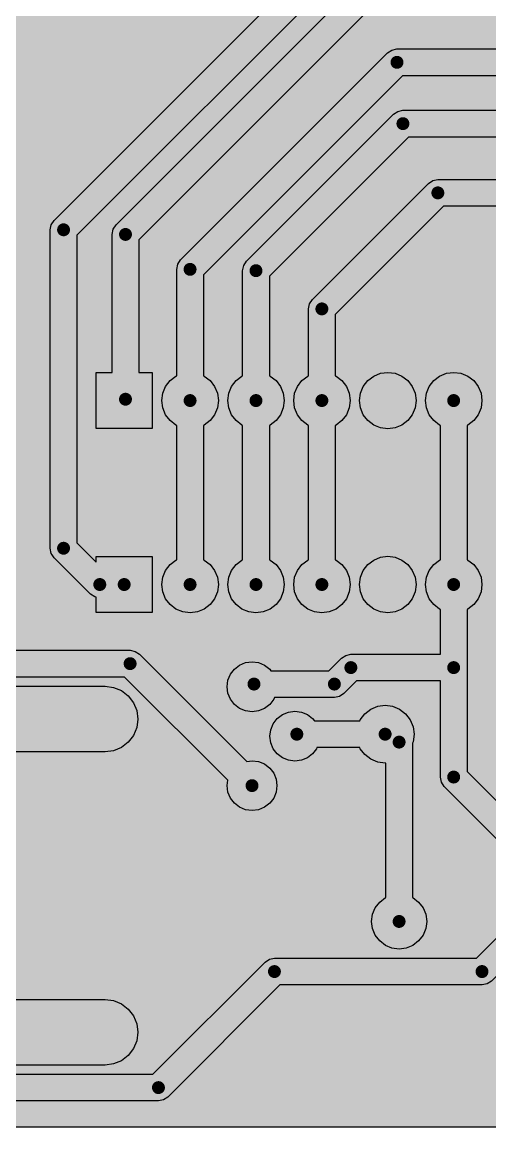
# Model space of a CAD drawing. Header units: inches. Extents: x 0 to 70, y 0 to 65.
# Drawn here: x 23.93 to 41.96, y 0 to 42.56 of the extents above; entities that cross this region are included whole.
import ezdxf

# ---------------------------------------------------------------- set-up
doc = ezdxf.new("R2010")
doc.units = ezdxf.units.IN
doc.layers.add('ProtoPCB.GBL', color=7, linetype='Continuous')

msp = doc.modelspace()

# ---------------------------------------------------------------- hatches: boundary and pattern name
at = {"layer": 'ProtoPCB.GBL'}
for color, points in [(11, [(23.368, 64.9427), (23.368, 20.5384), (23.368, 20.5384), (0.127, 20.5384), (0.127, 0.16), (0, 0.033), (0.033, 0), (69.977, 0), (69.977, 64.9173), (69.9059, 64.9884)]), (7, [(36.6268, 63.4695), (36.8249, 63.4289), (36.83, 63.4263), (36.8376, 63.4289), (37.0332, 63.4695), (62.23, 63.4695), (62.4281, 63.4289), (62.5958, 63.3197), (68.641, 57.2745), (68.7502, 57.1068), (68.7908, 56.9112), (68.7908, 22.3926), (68.7502, 22.1945), (68.641, 22.0269), (54.9046, 8.2931), (54.9046, 6.9596), (52.8447, 6.9596), (52.8447, 7.4752), (49.055, 7.4752), (49.055, 6.8605), (46.9468, 6.8605), (46.9468, 7.399), (43.7998, 7.399), (42.0218, 5.6185), (41.8541, 5.5093), (41.656, 5.4686), (33.8684, 5.4686), (29.5504, 1.1481), (29.3827, 1.0389), (29.1846, 0.9982), (18.7706, 0.9982), (18.575, 1.0389), (18.4074, 1.1481), (16.4262, 3.1318), (15.7912, 3.1318), (15.7734, 3.0886), (15.5956, 2.86), (15.367, 2.6822), (15.0978, 2.5705), (14.8082, 2.5324), (14.5212, 2.5705), (14.2519, 2.6822), (14.0208, 2.86), (13.8455, 3.0886), (13.7338, 3.3579), (13.6957, 3.6474), (13.7338, 3.9345), (13.8455, 4.2037), (14.0208, 4.4348), (14.2519, 4.6101), (14.5212, 4.7219), (14.8082, 4.76), (15.0978, 4.7219), (15.367, 4.6101), (15.5956, 4.4348), (15.7734, 4.2037), (15.7912, 4.1605), (16.637, 4.1605), (16.8351, 4.1199), (17.0028, 4.0107), (18.984, 2.0269), (28.9738, 2.0269), (33.2918, 6.3475), (33.4594, 6.4567), (33.655, 6.4973), (41.4452, 6.4973), (43.2232, 8.2779), (43.3908, 8.3871), (43.5864, 8.4277), (46.9468, 8.4277), (46.9468, 8.9662), (49.055, 8.9662), (49.055, 8.5039), (52.8447, 8.5039), (52.8447, 9.0195), (54.1782, 9.0195), (67.7621, 22.6035), (67.7621, 56.6979), (62.0192, 62.4408), (37.0332, 62.4408), (36.8732, 62.4738), (32.1666, 57.7647), (31.9989, 57.6555), (31.8008, 57.6148), (31.1353, 57.6148), (31.0286, 57.4802), (30.8102, 57.31), (30.5537, 57.2033), (30.2768, 57.1678), (28.7528, 57.1678), (28.4785, 57.2033), (28.2219, 57.31), (28.0035, 57.4802), (27.8333, 57.6986), (27.7266, 57.9552), (27.6911, 58.232), (27.7266, 58.5064), (27.8333, 58.7629), (28.0035, 58.9813), (28.2219, 59.1515), (28.4785, 59.2582), (28.7528, 59.2938), (30.2768, 59.2938), (30.5537, 59.2582), (30.8102, 59.1515), (31.0286, 58.9813), (31.1988, 58.7629), (31.2471, 58.6435), (31.59, 58.6435), (36.2636, 63.3197), (36.4312, 63.4289)]), (7, [(54.2036, 62.0217), (61.6458, 62.0217), (61.8439, 61.9811), (62.0116, 61.8719), (67.1932, 56.6903), (67.3024, 56.5226), (67.343, 56.327), (67.343, 23.4721), (67.3024, 23.274), (67.1932, 23.1064), (67.1525, 23.081), (54.8742, 10.8026), (54.8767, 10.7975), (54.9123, 10.5308), (54.8767, 10.2616), (54.7726, 10.0101), (54.6075, 9.7968), (54.3941, 9.6317), (54.1426, 9.5275), (53.8734, 9.492), (53.6067, 9.5275), (53.3552, 9.6317), (53.1419, 9.7968), (52.9768, 10.0101), (52.9742, 10.0152), (43.5102, 10.0152), (43.3146, 10.0559), (43.147, 10.1651), (40.2006, 13.1115), (40.0914, 13.2791), (40.0507, 13.4772), (40.0507, 17.178), (36.8148, 17.178), (36.3322, 16.6929), (36.1645, 16.5837), (35.9664, 16.543), (33.655, 16.543), (33.6271, 16.4744), (33.4721, 16.2763), (33.274, 16.1214), (33.0429, 16.0274), (32.7914, 15.9944), (32.5425, 16.0274), (32.3113, 16.1214), (32.1132, 16.2763), (31.9583, 16.4744), (31.8643, 16.7056), (31.8313, 16.957), (31.8643, 17.206), (31.9583, 17.4371), (32.1132, 17.6352), (32.3113, 17.7902), (32.5425, 17.8841), (32.7914, 17.9172), (33.0429, 17.8841), (33.274, 17.7902), (33.4721, 17.6352), (33.5229, 17.5717), (35.7556, 17.5717), (36.2382, 18.0569), (36.4058, 18.1661), (36.6014, 18.2067), (40.0507, 18.2067), (40.0507, 19.9365), (40.0202, 19.9492), (39.7942, 20.1219), (39.6215, 20.3479), (39.5122, 20.6121), (39.4767, 20.894), (39.5122, 21.1734), (39.6215, 21.4376), (39.7942, 21.6637), (40.0202, 21.8364), (40.0507, 21.8491), (40.0507, 27.0231), (40.0202, 27.0358), (39.7942, 27.2085), (39.6215, 27.4345), (39.5122, 27.6987), (39.4767, 27.9806), (39.5122, 28.26), (39.6215, 28.5242), (39.7942, 28.7503), (40.0202, 28.923), (40.2844, 29.0322), (40.5638, 29.0678), (40.8457, 29.0322), (41.1099, 28.923), (41.336, 28.7503), (41.5087, 28.5242), (41.6179, 28.26), (41.6535, 27.9806), (41.6179, 27.6987), (41.5087, 27.4345), (41.336, 27.2085), (41.1099, 27.0358), (41.0794, 27.0231), (41.0794, 21.8491), (41.1099, 21.8364), (41.336, 21.6637), (41.5087, 21.4376), (41.6179, 21.1734), (41.6535, 20.894), (41.6179, 20.6121), (41.5087, 20.3479), (41.336, 20.1219), (41.1099, 19.9492), (41.0794, 19.9365), (41.0794, 17.6936), (41.0794, 13.6881), (43.7236, 11.0439), (52.9742, 11.0439), (52.9768, 11.049), (53.1419, 11.2624), (53.3552, 11.4275), (53.6067, 11.5316), (53.8734, 11.5672), (54.1426, 11.5316), (54.1477, 11.5291), (66.3143, 23.6957), (66.3143, 56.1137), (61.435, 60.993), (54.417, 60.993), (53.7108, 60.2869), (53.8607, 60.1726), (54.0436, 59.9313), (54.1604, 59.6494), (54.2011, 59.3496), (54.1604, 59.0474), (54.0436, 58.7654), (53.8607, 58.5241), (53.6194, 58.3413), (53.3375, 58.2244), (53.0352, 58.1838), (52.7355, 58.2244), (52.4535, 58.3413), (52.2122, 58.5241), (52.0294, 58.7654), (51.9125, 59.0474), (51.9024, 59.1134), (39.1389, 59.1134), (38.9788, 58.9026), (38.7655, 58.74), (38.5191, 58.6384), (38.2524, 58.6029), (37.9882, 58.6384), (37.7419, 58.74), (37.5285, 58.9026), (37.3685, 59.1134), (36.0274, 59.1134), (32.1285, 55.212), (31.9608, 55.1028), (31.7627, 55.0621), (31.1252, 55.0621), (31.0286, 54.9402), (30.8102, 54.77), (30.5537, 54.6633), (30.2768, 54.6278), (28.7528, 54.6278), (28.4785, 54.6633), (28.2219, 54.77), (28.0035, 54.9402), (27.8333, 55.1586), (27.7266, 55.4152), (27.6911, 55.692), (27.7266, 55.9664), (27.8333, 56.2229), (28.0035, 56.4413), (28.2219, 56.6115), (28.4785, 56.7182), (28.7528, 56.7538), (30.2768, 56.7538), (30.5537, 56.7182), (30.8102, 56.6115), (31.0286, 56.4413), (31.1988, 56.2229), (31.2522, 56.0908), (31.5519, 56.0908), (35.4508, 59.9923), (35.6184, 60.1015), (35.814, 60.1421), (35.9156, 60.1218), (36.0172, 60.1421), (37.3685, 60.1421), (37.5285, 60.3529), (37.7419, 60.5155), (37.9882, 60.6171), (38.2524, 60.6527), (38.5191, 60.6171), (38.7655, 60.5155), (38.9788, 60.3529), (39.1389, 60.1421), (52.1894, 60.1421), (52.2122, 60.1726), (52.4535, 60.3555), (52.5323, 60.3885), (52.5628, 60.5358), (52.672, 60.7035), (53.8404, 61.8719), (54.008, 61.9811)]), (7, [(35.7886, 45.3339), (54.9656, 45.3339), (55.1637, 45.2933), (55.3314, 45.1841), (58.354, 42.1615), (58.4632, 41.9938), (58.5038, 41.7982), (58.5038, 30.6476), (58.4632, 30.4495), (58.354, 30.2819), (56.0172, 27.9451), (55.9054, 27.8714), (55.8495, 27.8359), (55.6514, 27.7952), (54.7751, 27.7952), (54.7726, 27.7901), (54.6075, 27.5768), (54.3941, 27.4117), (54.1426, 27.3075), (53.8734, 27.272), (53.6067, 27.3075), (53.3552, 27.4117), (53.1419, 27.5768), (52.9768, 27.7901), (52.8726, 28.0416), (52.8371, 28.3108), (52.8726, 28.5775), (52.9768, 28.829), (53.1419, 29.0424), (53.3552, 29.2075), (53.6067, 29.3116), (53.8734, 29.3472), (54.1426, 29.3116), (54.3941, 29.2075), (54.6075, 29.0424), (54.7726, 28.829), (54.7751, 28.8239), (55.4406, 28.8239), (57.4751, 30.8585), (57.4751, 41.5849), (54.7548, 44.3052), (36.002, 44.3052), (26.0426, 34.3459), (26.0426, 22.5019), (26.7843, 21.7602), (26.7843, 21.9735), (28.9433, 21.9735), (28.9433, 19.8145), (26.7843, 19.8145), (26.7843, 20.4064), (26.7284, 20.4191), (26.5608, 20.5283), (25.1638, 21.9253), (25.0901, 22.037), (25.0546, 22.0929), (25.0139, 22.291), (25.0139, 34.5592), (25.0546, 34.7548), (25.1638, 34.9225), (35.4254, 45.1841), (35.593, 45.2933)]), (7, [(37.0078, 43.9877), (54.3814, 43.9877), (54.5795, 43.9471), (54.7472, 43.8379), (56.8046, 41.7805), (56.9138, 41.6128), (56.9544, 41.4172), (56.9544, 31.6967), (56.9138, 31.4985), (56.8046, 31.3334), (55.8724, 30.4013), (55.7047, 30.2895), (55.5092, 30.2514), (54.7116, 30.2514), (54.6075, 30.1168), (54.3941, 29.9517), (54.1426, 29.8475), (53.8734, 29.812), (53.6067, 29.8475), (53.3552, 29.9517), (53.1419, 30.1168), (52.9768, 30.3301), (52.8726, 30.5816), (52.8371, 30.8508), (52.8726, 31.1175), (52.9768, 31.369), (53.1419, 31.5824), (53.3552, 31.7475), (53.6067, 31.8516), (53.8734, 31.8872), (54.1426, 31.8516), (54.3941, 31.7475), (54.6075, 31.5824), (54.7726, 31.369), (54.8107, 31.2776), (55.2958, 31.2776), (55.9257, 31.9075), (55.9257, 41.2039), (54.1706, 42.959), (37.2212, 42.959), (28.4302, 34.1681), (28.4302, 29.0601), (28.9433, 29.0601), (28.9433, 26.9011), (26.7843, 26.9011), (26.7843, 29.0601), (27.4015, 29.0601), (27.4015, 34.3814), (27.4422, 34.577), (27.5514, 34.7447), (36.6446, 43.8379), (36.8122, 43.9471)]), (7, [(53.8734, 42.0472), (54.1426, 42.0116), (54.3941, 41.9075), (54.6075, 41.7424), (54.7726, 41.529), (54.8767, 41.2775), (54.9123, 41.0108), (54.8767, 40.7416), (54.7726, 40.4901), (54.6075, 40.2768), (54.3941, 40.1117), (54.1426, 40.0075), (53.8734, 39.972), (53.6067, 40.0075), (53.3552, 40.1117), (53.1419, 40.2768), (52.9768, 40.4901), (52.9742, 40.4952), (38.5928, 40.4952), (30.9194, 32.8219), (30.9194, 28.9357), (30.9499, 28.923), (31.176, 28.7503), (31.3487, 28.5242), (31.4579, 28.26), (31.4935, 27.9806), (31.4579, 27.6987), (31.3487, 27.4345), (31.176, 27.2085), (30.9499, 27.0358), (30.9194, 27.0231), (30.9194, 21.8491), (30.9499, 21.8364), (31.176, 21.6637), (31.3487, 21.4376), (31.4579, 21.1734), (31.4935, 20.894), (31.4579, 20.6121), (31.3487, 20.3479), (31.176, 20.1219), (30.9499, 19.9492), (30.6857, 19.8399), (30.4038, 19.8044), (30.1244, 19.8399), (29.8602, 19.9492), (29.6342, 20.1219), (29.4615, 20.3479), (29.3522, 20.6121), (29.3167, 20.894), (29.3522, 21.1734), (29.4615, 21.4376), (29.6342, 21.6637), (29.8602, 21.8364), (29.8907, 21.8491), (29.8907, 27.0231), (29.8602, 27.0358), (29.6342, 27.2085), (29.4615, 27.4345), (29.3522, 27.6987), (29.3167, 27.9806), (29.3522, 28.26), (29.4615, 28.5242), (29.6342, 28.7503), (29.8602, 28.923), (29.8907, 28.9357), (29.8907, 33.0352), (29.9314, 33.2308), (30.0406, 33.3985), (38.0162, 41.3741), (38.1838, 41.4833), (38.3794, 41.5239), (52.9742, 41.5239), (52.9768, 41.529), (53.1419, 41.7424), (53.3552, 41.9075), (53.6067, 42.0116)]), (7, [(53.8734, 39.5072), (54.1426, 39.4716), (54.3941, 39.3675), (54.6075, 39.2024), (54.7726, 38.989), (54.8767, 38.7375), (54.9123, 38.4708), (54.8767, 38.2016), (54.7726, 37.9501), (54.6075, 37.7368), (54.3941, 37.5717), (54.1426, 37.4675), (53.8734, 37.432), (53.6067, 37.4675), (53.3552, 37.5717), (53.1419, 37.7368), (52.9768, 37.9501), (52.9006, 38.133), (38.8214, 38.133), (33.4594, 32.7711), (33.4594, 28.9357), (33.4899, 28.923), (33.716, 28.7503), (33.8887, 28.5242), (33.9979, 28.26), (34.0335, 27.9806), (33.9979, 27.6987), (33.8887, 27.4345), (33.716, 27.2085), (33.4899, 27.0358), (33.4594, 27.0231), (33.4594, 21.8491), (33.4899, 21.8364), (33.716, 21.6637), (33.8887, 21.4376), (33.9979, 21.1734), (34.0335, 20.894), (33.9979, 20.6121), (33.8887, 20.3479), (33.716, 20.1219), (33.4899, 19.9492), (33.2257, 19.8399), (32.9438, 19.8044), (32.6644, 19.8399), (32.4002, 19.9492), (32.1742, 20.1219), (32.0015, 20.3479), (31.8922, 20.6121), (31.8567, 20.894), (31.8922, 21.1734), (32.0015, 21.4376), (32.1742, 21.6637), (32.4002, 21.8364), (32.4307, 21.8491), (32.4307, 27.0231), (32.4002, 27.0358), (32.1742, 27.2085), (32.0015, 27.4345), (31.8922, 27.6987), (31.8567, 27.9806), (31.8922, 28.26), (32.0015, 28.5242), (32.1742, 28.7503), (32.4002, 28.923), (32.4307, 28.9357), (32.4307, 32.9844), (32.4714, 33.18), (32.5806, 33.3477), (38.2448, 39.0119), (38.4124, 39.1211), (38.608, 39.1617), (53.1089, 39.1617), (53.1419, 39.2024), (53.3552, 39.3675), (53.6067, 39.4716)]), (7, [(53.8734, 36.9672), (54.1426, 36.9316), (54.3941, 36.8275), (54.6075, 36.6624), (54.7726, 36.449), (54.8767, 36.1975), (54.9123, 35.9308), (54.8767, 35.6616), (54.7726, 35.4101), (54.6075, 35.1968), (54.3941, 35.0317), (54.1426, 34.9275), (53.8734, 34.892), (53.6067, 34.9275), (53.3552, 35.0317), (53.1419, 35.1968), (52.9768, 35.4101), (52.9539, 35.466), (40.1676, 35.466), (35.9994, 31.2979), (35.9994, 28.9357), (36.0299, 28.923), (36.256, 28.7503), (36.4287, 28.5242), (36.5379, 28.26), (36.5735, 27.9806), (36.5379, 27.6987), (36.4287, 27.4345), (36.256, 27.2085), (36.0299, 27.0358), (35.9994, 27.0231), (35.9994, 21.8491), (36.0299, 21.8364), (36.256, 21.6637), (36.4287, 21.4376), (36.5379, 21.1734), (36.5735, 20.894), (36.5379, 20.6121), (36.4287, 20.3479), (36.256, 20.1219), (36.0299, 19.9492), (35.7657, 19.8399), (35.4838, 19.8044), (35.2044, 19.8399), (34.9402, 19.9492), (34.7142, 20.1219), (34.5415, 20.3479), (34.4322, 20.6121), (34.3967, 20.894), (34.4322, 21.1734), (34.5415, 21.4376), (34.7142, 21.6637), (34.9402, 21.8364), (34.9707, 21.8491), (34.9707, 27.0231), (34.9402, 27.0358), (34.7142, 27.2085), (34.5415, 27.4345), (34.4322, 27.6987), (34.3967, 27.9806), (34.4322, 28.26), (34.5415, 28.5242), (34.7142, 28.7503), (34.9402, 28.923), (34.9707, 28.9357), (34.9707, 31.5112), (35.0114, 31.7068), (35.1206, 31.8745), (39.591, 36.3449), (39.7586, 36.4541), (39.9542, 36.4947), (53.0098, 36.4947), (53.1419, 36.6624), (53.3552, 36.8275), (53.6067, 36.9316)]), (7, [(38.0238, 29.0678), (38.3057, 29.0322), (38.5699, 28.923), (38.796, 28.7503), (38.9687, 28.5242), (39.0779, 28.26), (39.1135, 27.9806), (39.0779, 27.6987), (38.9687, 27.4345), (38.796, 27.2085), (38.5699, 27.0358), (38.3057, 26.9265), (38.0238, 26.891), (37.7444, 26.9265), (37.4802, 27.0358), (37.2542, 27.2085), (37.0815, 27.4345), (36.9722, 27.6987), (36.9367, 27.9806), (36.9722, 28.26), (37.0815, 28.5242), (37.2542, 28.7503), (37.4802, 28.923), (37.7444, 29.0322)]), (7, [(38.0238, 21.9812), (38.3057, 21.9456), (38.5699, 21.8364), (38.796, 21.6637), (38.9687, 21.4376), (39.0779, 21.1734), (39.1135, 20.894), (39.0779, 20.6121), (38.9687, 20.3479), (38.796, 20.1219), (38.5699, 19.9492), (38.3057, 19.8399), (38.0238, 19.8044), (37.7444, 19.8399), (37.4802, 19.9492), (37.2542, 20.1219), (37.0815, 20.3479), (36.9722, 20.6121), (36.9367, 20.894), (36.9722, 21.1734), (37.0815, 21.4376), (37.2542, 21.6637), (37.4802, 21.8364), (37.7444, 21.9456)]), (7, [(17.0434, 18.3591), (28.0924, 18.3591), (28.2905, 18.3185), (28.4582, 18.2093), (32.5857, 14.0818), (32.7914, 14.1072), (33.0429, 14.0741), (33.274, 13.9802), (33.4721, 13.8252), (33.6271, 13.6271), (33.721, 13.396), (33.7541, 13.147), (33.721, 12.8956), (33.6271, 12.6644), (33.4721, 12.4663), (33.274, 12.3114), (33.0429, 12.2174), (32.7914, 12.1844), (32.5425, 12.2174), (32.3113, 12.3114), (32.1132, 12.4663), (31.9583, 12.6644), (31.8643, 12.8956), (31.8313, 13.147), (31.8567, 13.3528), (27.8816, 17.3304), (17.2568, 17.3304), (15.9639, 16.0376), (15.9639, 14.5567), (13.7566, 14.5567), (13.7566, 16.764), (15.2375, 16.764), (16.6802, 18.2093), (16.8478, 18.3185)]), (7, [(22.3266, 16.9748), (22.3266, 16.9748), (27.1272, 16.9748), (27.4549, 16.9316), (27.7597, 16.8072), (28.0238, 16.6065), (28.2245, 16.3424), (28.3489, 16.0376), (28.3921, 15.7124), (28.3489, 15.3848), (28.2245, 15.08), (28.0238, 14.8158), (27.7597, 14.6152), (27.4549, 14.4907), (27.1272, 14.4475), (22.8524, 14.4475), (20.4038, 11.9964), (20.1397, 11.7958), (19.8349, 11.6713), (19.5072, 11.6281), (19.5072, 11.6281), (7.5159, 11.6281), (7.5159, 11.6281), (7.1882, 11.6713), (6.8834, 11.7958), (6.6218, 11.9964), (5.5575, 13.0607), (5.5245, 13.0708), (5.2553, 13.2156), (5.019, 13.4087), (4.8235, 13.6449), (4.6812, 13.9167), (4.5923, 14.2088), (4.5618, 14.5136), (4.5923, 14.8184), (4.6812, 15.1105), (4.8235, 15.3822), (5.019, 15.6185), (5.2553, 15.8115), (5.5245, 15.9563), (5.8191, 16.0452), (6.1214, 16.0757), (6.4262, 16.0452), (6.7208, 15.9563), (6.9901, 15.8115), (7.2263, 15.6185), (7.4219, 15.3822), (7.5641, 15.1105), (7.653, 14.8184), (7.6835, 14.5136), (7.6835, 14.511), (8.0391, 14.1554), (18.984, 14.1554), (21.4325, 16.6065), (21.6967, 16.8072), (22.0015, 16.9316)]), (7, [(37.9222, 16.2408), (38.2118, 16.2027), (38.481, 16.0909), (38.7096, 15.9156), (38.8874, 15.6845), (38.9992, 15.4153), (39.0373, 15.1282), (38.9992, 14.8387), (38.9763, 14.7828), (38.9763, 8.8417), (38.9941, 8.8341), (39.2125, 8.6639), (39.3827, 8.4455), (39.4894, 8.189), (39.5249, 7.9146), (39.4894, 7.6378), (39.3827, 7.3812), (39.2125, 7.1628), (38.9941, 6.9926), (38.7375, 6.8859), (38.4632, 6.8504), (38.1864, 6.8859), (37.9298, 6.9926), (37.7114, 7.1628), (37.5412, 7.3812), (37.4345, 7.6378), (37.399, 7.9146), (37.4345, 8.189), (37.5412, 8.4455), (37.7114, 8.6639), (37.9298, 8.8341), (37.9476, 8.8417), (37.9476, 14.0157), (37.9222, 14.0132), (37.6352, 14.0513), (37.3659, 14.163), (37.1348, 14.3408), (36.9595, 14.5694), (36.9418, 14.6126), (35.2958, 14.6126), (35.2781, 14.5694), (35.1231, 14.3713), (34.925, 14.2164), (34.6939, 14.1224), (34.4424, 14.0894), (34.1935, 14.1224), (33.9623, 14.2164), (33.7642, 14.3713), (33.6093, 14.5694), (33.5153, 14.8006), (33.4823, 15.052), (33.5153, 15.301), (33.6093, 15.5321), (33.7642, 15.7302), (33.9623, 15.8852), (34.1935, 15.9791), (34.4424, 16.0122), (34.6939, 15.9791), (34.925, 15.8852), (35.1231, 15.7302), (35.1942, 15.6413), (36.9418, 15.6413), (36.9595, 15.6845), (37.1348, 15.9156), (37.3659, 16.0909), (37.6352, 16.2027)]), (7, [(8.2525, 7.6784), (8.2525, 7.6784), (19.7612, 7.6784), (19.7612, 7.6784), (20.0889, 7.6352), (20.3937, 7.5108), (20.6578, 7.3101), (20.6578, 7.3101), (23.0556, 4.9098), (27.1272, 4.9098), (27.4549, 4.8666), (27.7597, 4.7422), (28.0238, 4.5415), (28.2245, 4.2774), (28.3489, 3.9726), (28.3921, 3.6474), (28.3489, 3.3198), (28.2245, 3.015), (28.0238, 2.7508), (27.7597, 2.5502), (27.4549, 2.4257), (27.1272, 2.3825), (22.5298, 2.3825), (22.5298, 2.3825), (22.2047, 2.4257), (21.8999, 2.5502), (21.6357, 2.7508), (19.238, 5.1511), (8.7757, 5.1511), (7.5743, 3.9497), (7.5641, 3.9167), (7.4219, 3.6449), (7.2263, 3.4087), (6.9901, 3.2156), (6.7208, 3.0709), (6.4262, 2.982), (6.1214, 2.9515), (5.8191, 2.982), (5.5245, 3.0709), (5.2553, 3.2156), (5.019, 3.4087), (4.8235, 3.6449), (4.6812, 3.9167), (4.5923, 4.2088), (4.5618, 4.5136), (4.5923, 4.8184), (4.6812, 5.1105), (4.8235, 5.3823), (5.019, 5.6185), (5.2553, 5.8115), (5.5245, 5.9563), (5.8191, 6.0452), (6.1214, 6.0757), (6.1239, 6.0757), (7.3584, 7.3101), (7.62, 7.5108), (7.9248, 7.6352)])]:
    msp.add_hatch(color=color, dxfattribs=at).paths.add_polyline_path(points)

# ---------------------------------------------------------------- linework, layer by layer
at = {"layer": 'ProtoPCB.GBL', "color": 11}
msp.add_lwpolyline([(23.368, 64.9427), (23.368, 20.5384), (23.368, 20.5384), (0.127, 20.5384), (0.127, 0.16), (0, 0.033), (0.033, 0), (69.977, 0), (69.977, 64.9173), (69.9059, 64.9884), (23.368, 64.9427)], dxfattribs=at)
at = {"layer": 'ProtoPCB.GBL', "color": 7}
for points in [[(68.7908, 56.9112), (68.7908, 22.3926), (68.7502, 22.1945), (68.641, 22.0269), (54.9046, 8.2931), (54.9046, 6.9596), (52.8447, 6.9596), (52.8447, 7.4752), (49.055, 7.4752), (49.055, 6.8605), (46.9468, 6.8605), (46.9468, 7.399), (43.7998, 7.399), (42.0218, 5.6185), (41.8541, 5.5093), (41.656, 5.4686), (33.8684, 5.4686), (29.5504, 1.1481), (29.3827, 1.0389), (29.1846, 0.9982), (18.7706, 0.9982)], [(18.984, 2.0269), (28.9738, 2.0269), (33.2918, 6.3475), (33.4594, 6.4567), (33.655, 6.4973), (41.4452, 6.4973), (43.2232, 8.2779), (43.3908, 8.3871), (43.5864, 8.4277), (46.9468, 8.4277), (46.9468, 8.9662), (49.055, 8.9662), (49.055, 8.5039), (52.8447, 8.5039), (52.8447, 9.0195), (54.1782, 9.0195), (67.7621, 22.6035), (67.7621, 56.6979)], [(36.002, 44.3052), (26.0426, 34.3459), (26.0426, 22.5019), (26.7843, 21.7602), (26.7843, 21.9735), (28.9433, 21.9735), (28.9433, 19.8145), (26.7843, 19.8145), (26.7843, 20.4064), (26.7284, 20.4191), (26.5608, 20.5283), (25.1638, 21.9253), (25.0901, 22.037), (25.0546, 22.0929), (25.0139, 22.291), (25.0139, 34.5592), (25.0546, 34.7548), (25.1638, 34.9225), (35.4254, 45.1841)], [(37.2212, 42.959), (28.4302, 34.1681), (28.4302, 29.0601), (28.9433, 29.0601), (28.9433, 26.9011), (26.7843, 26.9011), (26.7843, 29.0601), (27.4015, 29.0601), (27.4015, 34.3814), (27.4422, 34.577), (27.5514, 34.7447), (36.6446, 43.8379)], [(52.9742, 40.4952), (38.5928, 40.4952), (30.9194, 32.8219), (30.9194, 28.9357), (30.9499, 28.923), (31.176, 28.7503), (31.3487, 28.5242), (31.4579, 28.26), (31.4935, 27.9806), (31.4579, 27.6987), (31.3487, 27.4345), (31.176, 27.2085), (30.9499, 27.0358), (30.9194, 27.0231), (30.9194, 21.8491), (30.9499, 21.8364), (31.176, 21.6637), (31.3487, 21.4376), (31.4579, 21.1734), (31.4935, 20.894), (31.4579, 20.6121), (31.3487, 20.3479), (31.176, 20.1219), (30.9499, 19.9492), (30.6857, 19.8399), (30.4038, 19.8044), (30.1244, 19.8399), (29.8602, 19.9492), (29.6342, 20.1219), (29.4615, 20.3479), (29.3522, 20.6121), (29.3167, 20.894), (29.3522, 21.1734), (29.4615, 21.4376), (29.6342, 21.6637), (29.8602, 21.8364), (29.8907, 21.8491), (29.8907, 27.0231), (29.8602, 27.0358), (29.6342, 27.2085), (29.4615, 27.4345), (29.3522, 27.6987), (29.3167, 27.9806), (29.3522, 28.26), (29.4615, 28.5242), (29.6342, 28.7503), (29.8602, 28.923), (29.8907, 28.9357), (29.8907, 33.0352), (29.9314, 33.2308), (30.0406, 33.3985), (38.0162, 41.3741), (38.1838, 41.4833), (38.3794, 41.5239), (52.9742, 41.5239)], [(52.9006, 38.133), (38.8214, 38.133), (33.4594, 32.7711), (33.4594, 28.9357), (33.4899, 28.923), (33.716, 28.7503), (33.8887, 28.5242), (33.9979, 28.26), (34.0335, 27.9806), (33.9979, 27.6987), (33.8887, 27.4345), (33.716, 27.2085), (33.4899, 27.0358), (33.4594, 27.0231), (33.4594, 21.8491), (33.4899, 21.8364), (33.716, 21.6637), (33.8887, 21.4376), (33.9979, 21.1734), (34.0335, 20.894), (33.9979, 20.6121), (33.8887, 20.3479), (33.716, 20.1219), (33.4899, 19.9492), (33.2257, 19.8399), (32.9438, 19.8044), (32.6644, 19.8399), (32.4002, 19.9492), (32.1742, 20.1219), (32.0015, 20.3479), (31.8922, 20.6121), (31.8567, 20.894), (31.8922, 21.1734), (32.0015, 21.4376), (32.1742, 21.6637), (32.4002, 21.8364), (32.4307, 21.8491), (32.4307, 27.0231), (32.4002, 27.0358), (32.1742, 27.2085), (32.0015, 27.4345), (31.8922, 27.6987), (31.8567, 27.9806), (31.8922, 28.26), (32.0015, 28.5242), (32.1742, 28.7503), (32.4002, 28.923), (32.4307, 28.9357), (32.4307, 32.9844), (32.4714, 33.18), (32.5806, 33.3477), (38.2448, 39.0119), (38.4124, 39.1211), (38.608, 39.1617), (53.1089, 39.1617)], [(52.9539, 35.466), (40.1676, 35.466), (35.9994, 31.2979), (35.9994, 28.9357), (36.0299, 28.923), (36.256, 28.7503), (36.4287, 28.5242), (36.5379, 28.26), (36.5735, 27.9806), (36.5379, 27.6987), (36.4287, 27.4345), (36.256, 27.2085), (36.0299, 27.0358), (35.9994, 27.0231), (35.9994, 21.8491), (36.0299, 21.8364), (36.256, 21.6637), (36.4287, 21.4376), (36.5379, 21.1734), (36.5735, 20.894), (36.5379, 20.6121), (36.4287, 20.3479), (36.256, 20.1219), (36.0299, 19.9492), (35.7657, 19.8399), (35.4838, 19.8044), (35.2044, 19.8399), (34.9402, 19.9492), (34.7142, 20.1219), (34.5415, 20.3479), (34.4322, 20.6121), (34.3967, 20.894), (34.4322, 21.1734), (34.5415, 21.4376), (34.7142, 21.6637), (34.9402, 21.8364), (34.9707, 21.8491), (34.9707, 27.0231), (34.9402, 27.0358), (34.7142, 27.2085), (34.5415, 27.4345), (34.4322, 27.6987), (34.3967, 27.9806), (34.4322, 28.26), (34.5415, 28.5242), (34.7142, 28.7503), (34.9402, 28.923), (34.9707, 28.9357), (34.9707, 31.5112), (35.0114, 31.7068), (35.1206, 31.8745), (39.591, 36.3449), (39.7586, 36.4541), (39.9542, 36.4947), (53.0098, 36.4947)], [(43.147, 10.1651), (40.2006, 13.1115), (40.0914, 13.2791), (40.0507, 13.4772), (40.0507, 17.178), (36.8148, 17.178), (36.3322, 16.6929), (36.1645, 16.5837), (35.9664, 16.543), (33.655, 16.543), (33.6271, 16.4744), (33.4721, 16.2763), (33.274, 16.1214), (33.0429, 16.0274), (32.7914, 15.9944), (32.5425, 16.0274), (32.3113, 16.1214), (32.1132, 16.2763), (31.9583, 16.4744), (31.8643, 16.7056), (31.8313, 16.957), (31.8643, 17.206), (31.9583, 17.4371), (32.1132, 17.6352), (32.3113, 17.7902), (32.5425, 17.8841), (32.7914, 17.9172), (33.0429, 17.8841), (33.274, 17.7902), (33.4721, 17.6352), (33.5229, 17.5717), (35.7556, 17.5717), (36.2382, 18.0569), (36.4058, 18.1661), (36.6014, 18.2067), (40.0507, 18.2067), (40.0507, 19.9365), (40.0202, 19.9492), (39.7942, 20.1219), (39.6215, 20.3479), (39.5122, 20.6121), (39.4767, 20.894), (39.5122, 21.1734), (39.6215, 21.4376), (39.7942, 21.6637), (40.0202, 21.8364), (40.0507, 21.8491), (40.0507, 27.0231), (40.0202, 27.0358), (39.7942, 27.2085), (39.6215, 27.4345), (39.5122, 27.6987), (39.4767, 27.9806), (39.5122, 28.26), (39.6215, 28.5242), (39.7942, 28.7503), (40.0202, 28.923), (40.2844, 29.0322), (40.5638, 29.0678), (40.8457, 29.0322), (41.1099, 28.923), (41.336, 28.7503), (41.5087, 28.5242), (41.6179, 28.26), (41.6535, 27.9806), (41.6179, 27.6987), (41.5087, 27.4345), (41.336, 27.2085), (41.1099, 27.0358), (41.0794, 27.0231), (41.0794, 21.8491), (41.1099, 21.8364), (41.336, 21.6637), (41.5087, 21.4376), (41.6179, 21.1734), (41.6535, 20.894), (41.6179, 20.6121), (41.5087, 20.3479), (41.336, 20.1219), (41.1099, 19.9492), (41.0794, 19.9365), (41.0794, 17.6936), (41.0794, 13.6881), (43.7236, 11.0439)], [(38.0238, 29.0678), (38.3057, 29.0322), (38.5699, 28.923), (38.796, 28.7503), (38.9687, 28.5242), (39.0779, 28.26), (39.1135, 27.9806), (39.0779, 27.6987), (38.9687, 27.4345), (38.796, 27.2085), (38.5699, 27.0358), (38.3057, 26.9265), (38.0238, 26.891), (37.7444, 26.9265), (37.4802, 27.0358), (37.2542, 27.2085), (37.0815, 27.4345), (36.9722, 27.6987), (36.9367, 27.9806), (36.9722, 28.26), (37.0815, 28.5242), (37.2542, 28.7503), (37.4802, 28.923), (37.7444, 29.0322), (38.0238, 29.0678)], [(38.0238, 21.9812), (38.3057, 21.9456), (38.5699, 21.8364), (38.796, 21.6637), (38.9687, 21.4376), (39.0779, 21.1734), (39.1135, 20.894), (39.0779, 20.6121), (38.9687, 20.3479), (38.796, 20.1219), (38.5699, 19.9492), (38.3057, 19.8399), (38.0238, 19.8044), (37.7444, 19.8399), (37.4802, 19.9492), (37.2542, 20.1219), (37.0815, 20.3479), (36.9722, 20.6121), (36.9367, 20.894), (36.9722, 21.1734), (37.0815, 21.4376), (37.2542, 21.6637), (37.4802, 21.8364), (37.7444, 21.9456), (38.0238, 21.9812)], [(17.0434, 18.3591), (28.0924, 18.3591), (28.2905, 18.3185), (28.4582, 18.2093), (32.5857, 14.0818), (32.7914, 14.1072), (33.0429, 14.0741), (33.274, 13.9802), (33.4721, 13.8252), (33.6271, 13.6271), (33.721, 13.396), (33.7541, 13.147), (33.721, 12.8956), (33.6271, 12.6644), (33.4721, 12.4663), (33.274, 12.3114), (33.0429, 12.2174), (32.7914, 12.1844), (32.5425, 12.2174), (32.3113, 12.3114), (32.1132, 12.4663), (31.9583, 12.6644), (31.8643, 12.8956), (31.8313, 13.147), (31.8567, 13.3528), (27.8816, 17.3304), (17.2568, 17.3304)], [(22.3266, 16.9748), (27.1272, 16.9748), (27.4549, 16.9316), (27.7597, 16.8072), (28.0238, 16.6065), (28.2245, 16.3424), (28.3489, 16.0376), (28.3921, 15.7124), (28.3489, 15.3848), (28.2245, 15.08), (28.0238, 14.8158), (27.7597, 14.6152), (27.4549, 14.4907), (27.1272, 14.4475), (22.8524, 14.4475)], [(37.9222, 16.2408), (38.2118, 16.2027), (38.481, 16.0909), (38.7096, 15.9156), (38.8874, 15.6845), (38.9992, 15.4153), (39.0373, 15.1282), (38.9992, 14.8387), (38.9763, 14.7828), (38.9763, 8.8417), (38.9941, 8.8341), (39.2125, 8.6639), (39.3827, 8.4455), (39.4894, 8.189), (39.5249, 7.9146), (39.4894, 7.6378), (39.3827, 7.3812), (39.2125, 7.1628), (38.9941, 6.9926), (38.7375, 6.8859), (38.4632, 6.8504), (38.1864, 6.8859), (37.9298, 6.9926), (37.7114, 7.1628), (37.5412, 7.3812), (37.4345, 7.6378), (37.399, 7.9146), (37.4345, 8.189), (37.5412, 8.4455), (37.7114, 8.6639), (37.9298, 8.8341), (37.9476, 8.8417), (37.9476, 14.0157), (37.9222, 14.0132), (37.6352, 14.0513), (37.3659, 14.163), (37.1348, 14.3408), (36.9595, 14.5694), (36.9418, 14.6126), (35.2958, 14.6126), (35.2781, 14.5694), (35.1231, 14.3713), (34.925, 14.2164), (34.6939, 14.1224), (34.4424, 14.0894), (34.1935, 14.1224), (33.9623, 14.2164), (33.7642, 14.3713), (33.6093, 14.5694), (33.5153, 14.8006), (33.4823, 15.052), (33.5153, 15.301), (33.6093, 15.5321), (33.7642, 15.7302), (33.9623, 15.8852), (34.1935, 15.9791), (34.4424, 16.0122), (34.6939, 15.9791), (34.925, 15.8852), (35.1231, 15.7302), (35.1942, 15.6413), (36.9418, 15.6413), (36.9595, 15.6845), (37.1348, 15.9156), (37.3659, 16.0909), (37.6352, 16.2027), (37.9222, 16.2408)], [(23.0556, 4.9098), (27.1272, 4.9098), (27.4549, 4.8666), (27.7597, 4.7422), (28.0238, 4.5415), (28.2245, 4.2774), (28.3489, 3.9726), (28.3921, 3.6474), (28.3489, 3.3198), (28.2245, 3.015), (28.0238, 2.7508), (27.7597, 2.5502), (27.4549, 2.4257), (27.1272, 2.3825), (22.5298, 2.3825)]]:
    msp.add_lwpolyline(points, dxfattribs=at)
at = {"layer": 'ProtoPCB.GBL', "color": 11}
for points, const_width in [([(35.7886, 44.8208), (25.527, 34.5592)], 0.4978), ([(37.0078, 43.4746), (27.9146, 34.3814)], 0.4978), ([(38.3794, 41.0108), (30.4038, 33.0352)], 0.4978), ([(54.0816, 41.0108), (38.3794, 41.0108)], 0.4978), ([(38.608, 38.6486), (32.9438, 32.9844)], 0.4978), ([(54.0816, 38.6486), (38.608, 38.6486)], 0.4978), ([(39.9542, 35.9816), (35.4838, 31.5112)], 0.4978), ([(54.0816, 35.9816), (39.9542, 35.9816)], 0.4978), ([(25.527, 22.291), (25.527, 34.5592)], 0.4978), ([(27.9146, 28.0314), (27.9146, 34.3814)], 0.4978), ([(30.4038, 27.9806), (30.4038, 33.0352)], 0.4978), ([(32.9438, 27.9806), (32.9438, 32.9844)], 0.4978), ([(35.4838, 27.9806), (35.4838, 31.5112)], 0.4978), ([(30.4038, 20.894), (30.4038, 27.9806)], 0.4978), ([(32.9438, 20.894), (32.9438, 27.9806)], 0.4978), ([(35.4838, 20.894), (35.4838, 27.9806)], 0.4978), ([(40.5638, 20.894), (40.5638, 27.9806)], 0.4978), ([(26.924, 20.894), (25.527, 22.291)], 0.4978), ([(27.8638, 20.894), (26.924, 20.894)], 0.4978), ([(40.5638, 17.6936), (40.5638, 20.894)], 0.4978), ([(28.0924, 17.846), (17.0434, 17.846)], 0.4978), ([(32.7914, 13.147), (28.0924, 17.846)], 0.4978), ([(36.6014, 17.6936), (35.9664, 17.0586)], 0.4978), ([(40.5638, 17.6936), (36.6014, 17.6936)], 0.4978), ([(40.5638, 13.4772), (40.5638, 17.6936)], 0.4978), ([(35.9664, 17.0586), (32.8676, 17.0586)], 0.4978), ([(27.1272, 15.7124), (22.3266, 15.7124)], 1.999), ([(37.9222, 15.1282), (34.5186, 15.1282)], 0.4978), ([(38.4608, 7.9146), (38.4608, 14.8234)], 0.4978), ([(43.5102, 10.5308), (40.5638, 13.4772)], 0.4978), ([(43.5864, 7.9146), (41.656, 5.9842)], 0.4978), ([(33.655, 5.9842), (29.1846, 1.5138)], 0.4978), ([(41.656, 5.9842), (33.655, 5.9842)], 0.4978), ([(27.1272, 3.6474), (22.5298, 3.6474)], 1.999), ([(29.1846, 1.5138), (18.7706, 1.5138)], 0.4978)]:
    msp.add_lwpolyline(points, dxfattribs=dict(at, const_width=const_width))
for points in [[(38.2549, 41.0108, 0.2489, 0.2489, 1), (38.5039, 41.0108, 0.2489, 0.2489, 1), (38.2549, 41.0108, 0.2489, 0.2489, 0)], [(38.2549, 41.0108, 0.2489, 0.2489, 1), (38.5039, 41.0108, 0.2489, 0.2489, 1), (38.2549, 41.0108, 0.2489, 0.2489, 0)], [(38.4835, 38.6486, 0.2489, 0.2489, 1), (38.7325, 38.6486, 0.2489, 0.2489, 1), (38.4835, 38.6486, 0.2489, 0.2489, 0)], [(38.4835, 38.6486, 0.2489, 0.2489, 1), (38.7325, 38.6486, 0.2489, 0.2489, 1), (38.4835, 38.6486, 0.2489, 0.2489, 0)], [(39.8297, 35.9816, 0.2489, 0.2489, 1), (40.0787, 35.9816, 0.2489, 0.2489, 1), (39.8297, 35.9816, 0.2489, 0.2489, 0)], [(39.8297, 35.9816, 0.2489, 0.2489, 1), (40.0787, 35.9816, 0.2489, 0.2489, 1), (39.8297, 35.9816, 0.2489, 0.2489, 0)], [(25.4025, 34.5592, 0.2489, 0.2489, 1), (25.6515, 34.5592, 0.2489, 0.2489, 1), (25.4025, 34.5592, 0.2489, 0.2489, 0)], [(25.4025, 34.5592, 0.2489, 0.2489, 1), (25.6515, 34.5592, 0.2489, 0.2489, 1), (25.4025, 34.5592, 0.2489, 0.2489, 0)], [(27.7901, 34.3814, 0.2489, 0.2489, 1), (28.0391, 34.3814, 0.2489, 0.2489, 1), (27.7901, 34.3814, 0.2489, 0.2489, 0)], [(27.7901, 34.3814, 0.2489, 0.2489, 1), (28.0391, 34.3814, 0.2489, 0.2489, 1), (27.7901, 34.3814, 0.2489, 0.2489, 0)], [(30.2793, 33.0352, 0.2489, 0.2489, 1), (30.5283, 33.0352, 0.2489, 0.2489, 1), (30.2793, 33.0352, 0.2489, 0.2489, 0)], [(30.2793, 33.0352, 0.2489, 0.2489, 1), (30.5283, 33.0352, 0.2489, 0.2489, 1), (30.2793, 33.0352, 0.2489, 0.2489, 0)], [(32.8193, 32.9844, 0.2489, 0.2489, 1), (33.0683, 32.9844, 0.2489, 0.2489, 1), (32.8193, 32.9844, 0.2489, 0.2489, 0)], [(32.8193, 32.9844, 0.2489, 0.2489, 1), (33.0683, 32.9844, 0.2489, 0.2489, 1), (32.8193, 32.9844, 0.2489, 0.2489, 0)], [(35.3593, 31.5112, 0.2489, 0.2489, 1), (35.6083, 31.5112, 0.2489, 0.2489, 1), (35.3593, 31.5112, 0.2489, 0.2489, 0)], [(35.3593, 31.5112, 0.2489, 0.2489, 1), (35.6083, 31.5112, 0.2489, 0.2489, 1), (35.3593, 31.5112, 0.2489, 0.2489, 0)], [(29.9911, 27.9806, 0.8255, 0.8255, 1), (30.8166, 27.9806, 0.8255, 0.8255, 1), (29.9911, 27.9806, 0.8255, 0.8255, 0)], [(32.5311, 27.9806, 0.8255, 0.8255, 1), (33.3566, 27.9806, 0.8255, 0.8255, 1), (32.5311, 27.9806, 0.8255, 0.8255, 0)], [(35.0711, 27.9806, 0.8255, 0.8255, 1), (35.8966, 27.9806, 0.8255, 0.8255, 1), (35.0711, 27.9806, 0.8255, 0.8255, 0)], [(37.6111, 27.9806, 0.8255, 0.8255, 1), (38.4366, 27.9806, 0.8255, 0.8255, 1), (37.6111, 27.9806, 0.8255, 0.8255, 0)], [(40.1511, 27.9806, 0.8255, 0.8255, 1), (40.9766, 27.9806, 0.8255, 0.8255, 1), (40.1511, 27.9806, 0.8255, 0.8255, 0)], [(27.7901, 28.0314, 0.2489, 0.2489, 1), (28.0391, 28.0314, 0.2489, 0.2489, 1), (27.7901, 28.0314, 0.2489, 0.2489, 0)], [(30.2793, 27.9806, 0.2489, 0.2489, 1), (30.5283, 27.9806, 0.2489, 0.2489, 1), (30.2793, 27.9806, 0.2489, 0.2489, 0)], [(30.2793, 27.9806, 0.2489, 0.2489, 1), (30.5283, 27.9806, 0.2489, 0.2489, 1), (30.2793, 27.9806, 0.2489, 0.2489, 0)], [(32.8193, 27.9806, 0.2489, 0.2489, 1), (33.0683, 27.9806, 0.2489, 0.2489, 1), (32.8193, 27.9806, 0.2489, 0.2489, 0)], [(32.8193, 27.9806, 0.2489, 0.2489, 1), (33.0683, 27.9806, 0.2489, 0.2489, 1), (32.8193, 27.9806, 0.2489, 0.2489, 0)], [(35.3593, 27.9806, 0.2489, 0.2489, 1), (35.6083, 27.9806, 0.2489, 0.2489, 1), (35.3593, 27.9806, 0.2489, 0.2489, 0)], [(35.3593, 27.9806, 0.2489, 0.2489, 1), (35.6083, 27.9806, 0.2489, 0.2489, 1), (35.3593, 27.9806, 0.2489, 0.2489, 0)], [(40.4393, 27.9806, 0.2489, 0.2489, 1), (40.6883, 27.9806, 0.2489, 0.2489, 1), (40.4393, 27.9806, 0.2489, 0.2489, 0)], [(25.4025, 22.291, 0.2489, 0.2489, 1), (25.6515, 22.291, 0.2489, 0.2489, 1), (25.4025, 22.291, 0.2489, 0.2489, 0)], [(25.4025, 22.291, 0.2489, 0.2489, 1), (25.6515, 22.291, 0.2489, 0.2489, 1), (25.4025, 22.291, 0.2489, 0.2489, 0)], [(29.9911, 20.894, 0.8255, 0.8255, 1), (30.8166, 20.894, 0.8255, 0.8255, 1), (29.9911, 20.894, 0.8255, 0.8255, 0)], [(32.5311, 20.894, 0.8255, 0.8255, 1), (33.3566, 20.894, 0.8255, 0.8255, 1), (32.5311, 20.894, 0.8255, 0.8255, 0)], [(35.0711, 20.894, 0.8255, 0.8255, 1), (35.8966, 20.894, 0.8255, 0.8255, 1), (35.0711, 20.894, 0.8255, 0.8255, 0)], [(37.6111, 20.894, 0.8255, 0.8255, 1), (38.4366, 20.894, 0.8255, 0.8255, 1), (37.6111, 20.894, 0.8255, 0.8255, 0)], [(40.1511, 20.894, 0.8255, 0.8255, 1), (40.9766, 20.894, 0.8255, 0.8255, 1), (40.1511, 20.894, 0.8255, 0.8255, 0)], [(26.7995, 20.894, 0.2489, 0.2489, 1), (27.0485, 20.894, 0.2489, 0.2489, 1), (26.7995, 20.894, 0.2489, 0.2489, 0)], [(26.7995, 20.894, 0.2489, 0.2489, 1), (27.0485, 20.894, 0.2489, 0.2489, 1), (26.7995, 20.894, 0.2489, 0.2489, 0)], [(27.7393, 20.894, 0.2489, 0.2489, 1), (27.9883, 20.894, 0.2489, 0.2489, 1), (27.7393, 20.894, 0.2489, 0.2489, 0)], [(30.2793, 20.894, 0.2489, 0.2489, 1), (30.5283, 20.894, 0.2489, 0.2489, 1), (30.2793, 20.894, 0.2489, 0.2489, 0)], [(32.8193, 20.894, 0.2489, 0.2489, 1), (33.0683, 20.894, 0.2489, 0.2489, 1), (32.8193, 20.894, 0.2489, 0.2489, 0)], [(35.3593, 20.894, 0.2489, 0.2489, 1), (35.6083, 20.894, 0.2489, 0.2489, 1), (35.3593, 20.894, 0.2489, 0.2489, 0)], [(40.4393, 20.894, 0.2489, 0.2489, 1), (40.6883, 20.894, 0.2489, 0.2489, 1), (40.4393, 20.894, 0.2489, 0.2489, 0)], [(40.4393, 20.894, 0.2489, 0.2489, 1), (40.6883, 20.894, 0.2489, 0.2489, 1), (40.4393, 20.894, 0.2489, 0.2489, 0)], [(27.9679, 17.846, 0.2489, 0.2489, 1), (28.2169, 17.846, 0.2489, 0.2489, 1), (27.9679, 17.846, 0.2489, 0.2489, 0)], [(27.9679, 17.846, 0.2489, 0.2489, 1), (28.2169, 17.846, 0.2489, 0.2489, 1), (27.9679, 17.846, 0.2489, 0.2489, 0)], [(36.4769, 17.6936, 0.2489, 0.2489, 1), (36.7259, 17.6936, 0.2489, 0.2489, 1), (36.4769, 17.6936, 0.2489, 0.2489, 0)], [(36.4769, 17.6936, 0.2489, 0.2489, 1), (36.7259, 17.6936, 0.2489, 0.2489, 1), (36.4769, 17.6936, 0.2489, 0.2489, 0)], [(40.4393, 17.6936, 0.2489, 0.2489, 1), (40.6883, 17.6936, 0.2489, 0.2489, 1), (40.4393, 17.6936, 0.2489, 0.2489, 0)], [(40.4393, 17.6936, 0.2489, 0.2489, 1), (40.6883, 17.6936, 0.2489, 0.2489, 1), (40.4393, 17.6936, 0.2489, 0.2489, 0)], [(40.4393, 17.6936, 0.2489, 0.2489, 1), (40.6883, 17.6936, 0.2489, 0.2489, 1), (40.4393, 17.6936, 0.2489, 0.2489, 0)], [(32.4415, 16.957, 0.6998, 0.6998, 1), (33.1413, 16.957, 0.6998, 0.6998, 1), (32.4415, 16.957, 0.6998, 0.6998, 0)], [(32.7431, 17.0586, 0.2489, 0.2489, 1), (32.9921, 17.0586, 0.2489, 0.2489, 1), (32.7431, 17.0586, 0.2489, 0.2489, 0)], [(35.8419, 17.0586, 0.2489, 0.2489, 1), (36.0909, 17.0586, 0.2489, 0.2489, 1), (35.8419, 17.0586, 0.2489, 0.2489, 0)], [(35.8419, 17.0586, 0.2489, 0.2489, 1), (36.0909, 17.0586, 0.2489, 0.2489, 1), (35.8419, 17.0586, 0.2489, 0.2489, 0)], [(26.6275, 15.7124, 0.9995, 0.9995, 1), (27.6269, 15.7124, 0.9995, 0.9995, 1), (26.6275, 15.7124, 0.9995, 0.9995, 0)], [(26.7024, 15.7124, 0.8496, 0.8496, 1), (27.552, 15.7124, 0.8496, 0.8496, 1), (26.7024, 15.7124, 0.8496, 0.8496, 0)], [(34.0925, 15.052, 0.6998, 0.6998, 1), (34.7923, 15.052, 0.6998, 0.6998, 1), (34.0925, 15.052, 0.6998, 0.6998, 0)], [(37.4974, 15.1282, 0.8496, 0.8496, 1), (38.347, 15.1282, 0.8496, 0.8496, 1), (37.4974, 15.1282, 0.8496, 0.8496, 0)], [(34.3941, 15.1282, 0.2489, 0.2489, 1), (34.6431, 15.1282, 0.2489, 0.2489, 1), (34.3941, 15.1282, 0.2489, 0.2489, 0)], [(37.7977, 15.1282, 0.2489, 0.2489, 1), (38.0467, 15.1282, 0.2489, 0.2489, 1), (37.7977, 15.1282, 0.2489, 0.2489, 0)], [(38.3363, 14.8234, 0.2489, 0.2489, 1), (38.5853, 14.8234, 0.2489, 0.2489, 1), (38.3363, 14.8234, 0.2489, 0.2489, 0)], [(32.4415, 13.147, 0.6998, 0.6998, 1), (33.1413, 13.147, 0.6998, 0.6998, 1), (32.4415, 13.147, 0.6998, 0.6998, 0)], [(40.4393, 13.4772, 0.2489, 0.2489, 1), (40.6883, 13.4772, 0.2489, 0.2489, 1), (40.4393, 13.4772, 0.2489, 0.2489, 0)], [(40.4393, 13.4772, 0.2489, 0.2489, 1), (40.6883, 13.4772, 0.2489, 0.2489, 1), (40.4393, 13.4772, 0.2489, 0.2489, 0)], [(32.6669, 13.147, 0.2489, 0.2489, 1), (32.9159, 13.147, 0.2489, 0.2489, 1), (32.6669, 13.147, 0.2489, 0.2489, 0)], [(38.0614, 7.9146, 0.7988, 0.7988, 1), (38.8602, 7.9146, 0.7988, 0.7988, 1), (38.0614, 7.9146, 0.7988, 0.7988, 0)], [(38.3363, 7.9146, 0.2489, 0.2489, 1), (38.5853, 7.9146, 0.2489, 0.2489, 1), (38.3363, 7.9146, 0.2489, 0.2489, 0)], [(33.5305, 5.9842, 0.2489, 0.2489, 1), (33.7795, 5.9842, 0.2489, 0.2489, 1), (33.5305, 5.9842, 0.2489, 0.2489, 0)], [(33.5305, 5.9842, 0.2489, 0.2489, 1), (33.7795, 5.9842, 0.2489, 0.2489, 1), (33.5305, 5.9842, 0.2489, 0.2489, 0)], [(41.5315, 5.9842, 0.2489, 0.2489, 1), (41.7805, 5.9842, 0.2489, 0.2489, 1), (41.5315, 5.9842, 0.2489, 0.2489, 0)], [(41.5315, 5.9842, 0.2489, 0.2489, 1), (41.7805, 5.9842, 0.2489, 0.2489, 1), (41.5315, 5.9842, 0.2489, 0.2489, 0)], [(26.6275, 3.6474, 0.9995, 0.9995, 1), (27.6269, 3.6474, 0.9995, 0.9995, 1), (26.6275, 3.6474, 0.9995, 0.9995, 0)], [(26.7024, 3.6474, 0.8496, 0.8496, 1), (27.552, 3.6474, 0.8496, 0.8496, 1), (26.7024, 3.6474, 0.8496, 0.8496, 0)], [(29.0601, 1.5138, 0.2489, 0.2489, 1), (29.3091, 1.5138, 0.2489, 0.2489, 1), (29.0601, 1.5138, 0.2489, 0.2489, 0)], [(29.0601, 1.5138, 0.2489, 0.2489, 1), (29.3091, 1.5138, 0.2489, 0.2489, 1), (29.0601, 1.5138, 0.2489, 0.2489, 0)]]:
    msp.add_lwpolyline(points, format="xyseb", dxfattribs=at)
for points in [[(27.0383, 27.1551), (28.6893, 27.1551), (27.0383, 28.8061), (28.6893, 28.8061)], [(27.0383, 20.0685), (28.6893, 20.0685), (27.0383, 21.7195), (28.6893, 21.7195)]]:
    msp.add_solid(points, dxfattribs=at)

doc.saveas('drawing.dxf')
